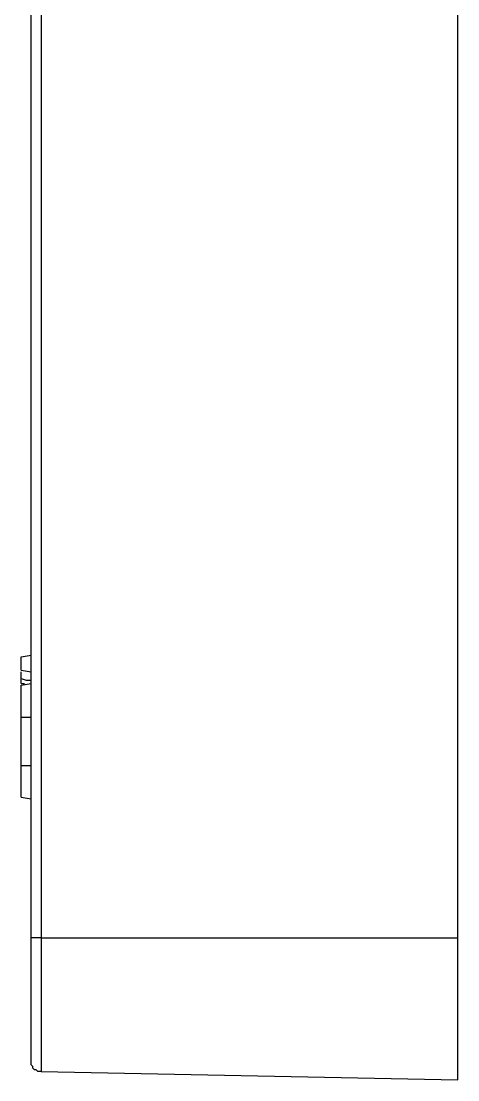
# Model space of a CAD drawing. Header units: centimetres. Extents: x -8.4 to 3.9, y -8 to 8.
# Drawn here: x 2.684 to 3.605, y -4.264 to -2.03 of the extents above; entities that cross this region are included whole.
import ezdxf

# ---------------------------------------------------------------- set-up
doc = ezdxf.new("R2010")
doc.units = ezdxf.units.CM
doc.header["$MEASUREMENT"] = 0
doc.layers.add('Layer 1', color=7, linetype='Continuous')

msp = doc.modelspace()

# ---------------------------------------------------------------- linework, layer by layer
at = {"layer": 'Layer 1', "lineweight": 25}
for points in [[(2.70543, -3.96416), (2.70543, -3.96416), (2.70543, 7.6775), (2.70543, 7.6775)], [(2.72659, 7.6775), (2.72659, 7.6775), (2.72659, -3.96416), (2.72659, -3.96416)], [(3.60501, -3.96416), (3.60501, -3.96416), (3.60501, 7.6775), (3.60501, 7.6775)], [(2.68426, -3.3715), (2.68426, -3.3715), (2.70543, -3.36797), (2.70543, -3.36797)], [(2.68426, -3.39972), (2.68426, -3.39972), (2.68426, -3.3715), (2.68426, -3.3715)], [(2.68426, -3.39972), (2.68426, -3.39972), (2.70543, -3.40325), (2.70543, -3.40325)], [(2.68426, -3.41736), (2.68426, -3.41736), (2.68426, -3.40325), (2.68426, -3.40325)], [(2.68426, -3.42794), (2.68426, -3.42794), (2.68426, -3.41736), (2.68426, -3.41736)], [(2.68426, -3.43147), (2.68426, -3.43147), (2.70543, -3.42794), (2.70543, -3.42794)], [(2.68426, -3.42794), (2.68426, -3.42794), (2.69132, -3.42794), (2.69132, -3.42794)], [(2.68426, -3.4985), (2.68426, -3.4985), (2.70543, -3.4985), (2.70543, -3.4985)], [(2.68426, -3.6008), (2.68426, -3.6008), (2.68426, -3.4985), (2.68426, -3.4985)], [(2.68426, -3.52319), (2.68426, -3.52319), (2.68426, -3.52319), (2.68426, -3.52319)], [(2.68426, -3.6008), (2.68426, -3.6008), (2.70543, -3.6008), (2.70543, -3.6008)], [(2.68426, -3.66783), (2.68426, -3.66783), (2.70543, -3.67136), (2.70543, -3.67136)], [(2.68426, -3.66783), (2.68426, -3.66783), (2.68426, -3.66783), (2.68426, -3.66783)], [(2.68426, -3.66783), (2.68426, -3.66783), (2.70543, -3.67136), (2.70543, -3.67136)], [(2.72659, -3.96416), (2.72659, -3.96416), (3.60501, -3.96416), (3.60501, -3.96416)], [(2.72659, -4.24639), (2.72659, -4.24639), (3.60501, -4.26403), (3.60501, -4.26403)]]:
    msp.add_open_spline(points, degree=3, dxfattribs=at)
for points, knots in [([(2.68426, -3.41736), (2.68426, -3.41736), (2.69484, -3.42089), (2.69484, -3.42089), (2.69484, -3.42089), (2.69484, -3.42089), (2.70543, -3.42089), (2.70543, -3.42089)], [0, 0, 0, 0, 0.3333333, 0.3333333, 0.3333333, 0.3333333, 1, 1, 1, 1]), ([(2.68426, -3.4985), (2.68426, -3.4985), (2.68426, -3.4738), (2.68426, -3.4738), (2.68426, -3.4738), (2.68426, -3.4738), (2.68426, -3.45616), (2.68426, -3.45616), (2.68426, -3.45616), (2.68426, -3.45616), (2.68426, -3.44205), (2.68426, -3.44205), (2.68426, -3.44205), (2.68426, -3.44205), (2.68426, -3.435), (2.68426, -3.435), (2.68426, -3.435), (2.68426, -3.435), (2.68426, -3.43147), (2.68426, -3.43147)], [0, 0, 0, 0, 0.1666667, 0.1666667, 0.1666667, 0.1666667, 0.3333333, 0.3333333, 0.3333333, 0.3333333, 0.5, 0.5, 0.5, 0.5, 0.6666667, 0.6666667, 0.6666667, 0.6666667, 1, 1, 1, 1]), ([(2.68426, -3.66783), (2.68426, -3.66783), (2.68426, -3.6643), (2.68426, -3.6643), (2.68426, -3.6643), (2.68426, -3.6643), (2.68426, -3.65372), (2.68426, -3.65372), (2.68426, -3.65372), (2.68426, -3.65372), (2.68426, -3.63961), (2.68426, -3.63961), (2.68426, -3.63961), (2.68426, -3.63961), (2.68426, -3.61844), (2.68426, -3.61844), (2.68426, -3.61844), (2.68426, -3.61844), (2.68426, -3.6008), (2.68426, -3.6008)], [0, 0, 0, 0, 0.1666667, 0.1666667, 0.1666667, 0.1666667, 0.3333333, 0.3333333, 0.3333333, 0.3333333, 0.5, 0.5, 0.5, 0.5, 0.6666667, 0.6666667, 0.6666667, 0.6666667, 1, 1, 1, 1]), ([(2.70543, -4.22875), (2.70543, -4.22875), (2.70543, -4.22169), (2.70543, -4.22169), (2.70543, -4.22169), (2.70543, -4.22169), (2.70543, -4.20758), (2.70543, -4.20758), (2.70543, -4.20758), (2.70543, -4.20758), (2.70543, -4.18289), (2.70543, -4.18289), (2.70543, -4.18289), (2.70543, -4.18289), (2.70543, -4.15114), (2.70543, -4.15114), (2.70543, -4.15114), (2.70543, -4.15114), (2.70543, -4.1088), (2.70543, -4.1088), (2.70543, -4.1088), (2.70543, -4.1088), (2.70543, -4.06294), (2.70543, -4.06294), (2.70543, -4.06294), (2.70543, -4.06294), (2.70543, -4.01355), (2.70543, -4.01355), (2.70543, -4.01355), (2.70543, -4.01355), (2.70543, -3.96416), (2.70543, -3.96416)], [0, 0, 0, 0, 0.1111111, 0.1111111, 0.1111111, 0.1111111, 0.2222222, 0.2222222, 0.2222222, 0.2222222, 0.3333333, 0.3333333, 0.3333333, 0.3333333, 0.4444444, 0.4444444, 0.4444444, 0.4444444, 0.5555556, 0.5555556, 0.5555556, 0.5555556, 0.6666667, 0.6666667, 0.6666667, 0.6666667, 0.7777778, 0.7777778, 0.7777778, 0.7777778, 1, 1, 1, 1]), ([(2.72659, -3.96416), (2.72659, -3.96416), (2.72307, -3.96416), (2.72307, -3.96416), (2.72307, -3.96416), (2.72307, -3.96416), (2.71954, -3.96416), (2.71954, -3.96416), (2.71954, -3.96416), (2.71954, -3.96416), (2.71601, -3.96416), (2.71601, -3.96416), (2.71601, -3.96416), (2.71601, -3.96416), (2.71248, -3.96416), (2.71248, -3.96416), (2.71248, -3.96416), (2.71248, -3.96416), (2.70895, -3.96416), (2.70895, -3.96416), (2.70895, -3.96416), (2.70895, -3.96416), (2.70543, -3.96416), (2.70543, -3.96416)], [0, 0, 0, 0, 0.1428571, 0.1428571, 0.1428571, 0.1428571, 0.2857143, 0.2857143, 0.2857143, 0.2857143, 0.4285714, 0.4285714, 0.4285714, 0.4285714, 0.5714286, 0.5714286, 0.5714286, 0.5714286, 0.7142857, 0.7142857, 0.7142857, 0.7142857, 1, 1, 1, 1]), ([(2.72659, -3.96416), (2.72659, -3.96416), (2.72659, -4.01708), (2.72659, -4.01708), (2.72659, -4.01708), (2.72659, -4.01708), (2.72659, -4.07), (2.72659, -4.07), (2.72659, -4.07), (2.72659, -4.07), (2.72659, -4.11939), (2.72659, -4.11939), (2.72659, -4.11939), (2.72659, -4.11939), (2.72659, -4.16525), (2.72659, -4.16525), (2.72659, -4.16525), (2.72659, -4.16525), (2.72659, -4.20053), (2.72659, -4.20053), (2.72659, -4.20053), (2.72659, -4.20053), (2.72659, -4.22522), (2.72659, -4.22522), (2.72659, -4.22522), (2.72659, -4.22522), (2.72659, -4.24286), (2.72659, -4.24286), (2.72659, -4.24286), (2.72659, -4.24286), (2.72659, -4.24639), (2.72659, -4.24639)], [0, 0, 0, 0, 0.1111111, 0.1111111, 0.1111111, 0.1111111, 0.2222222, 0.2222222, 0.2222222, 0.2222222, 0.3333333, 0.3333333, 0.3333333, 0.3333333, 0.4444444, 0.4444444, 0.4444444, 0.4444444, 0.5555556, 0.5555556, 0.5555556, 0.5555556, 0.6666667, 0.6666667, 0.6666667, 0.6666667, 0.7777778, 0.7777778, 0.7777778, 0.7777778, 1, 1, 1, 1]), ([(3.60501, -4.26403), (3.60501, -4.26403), (3.60501, -4.25697), (3.60501, -4.25697), (3.60501, -4.25697), (3.60501, -4.25697), (3.60501, -4.23933), (3.60501, -4.23933), (3.60501, -4.23933), (3.60501, -4.23933), (3.60501, -4.21111), (3.60501, -4.21111), (3.60501, -4.21111), (3.60501, -4.21111), (3.60501, -4.17583), (3.60501, -4.17583), (3.60501, -4.17583), (3.60501, -4.17583), (3.60501, -4.12997), (3.60501, -4.12997), (3.60501, -4.12997), (3.60501, -4.12997), (3.60501, -4.07705), (3.60501, -4.07705), (3.60501, -4.07705), (3.60501, -4.07705), (3.60501, -4.02061), (3.60501, -4.02061), (3.60501, -4.02061), (3.60501, -4.02061), (3.60501, -3.96416), (3.60501, -3.96416)], [0, 0, 0, 0, 0.1111111, 0.1111111, 0.1111111, 0.1111111, 0.2222222, 0.2222222, 0.2222222, 0.2222222, 0.3333333, 0.3333333, 0.3333333, 0.3333333, 0.4444444, 0.4444444, 0.4444444, 0.4444444, 0.5555556, 0.5555556, 0.5555556, 0.5555556, 0.6666667, 0.6666667, 0.6666667, 0.6666667, 0.7777778, 0.7777778, 0.7777778, 0.7777778, 1, 1, 1, 1]), ([(2.72659, -4.24639), (2.72659, -4.24639), (2.72307, -4.24639), (2.72307, -4.24639), (2.72307, -4.24639), (2.72307, -4.24639), (2.71954, -4.24639), (2.71954, -4.24639), (2.71954, -4.24639), (2.71954, -4.24639), (2.71601, -4.24286), (2.71601, -4.24286), (2.71601, -4.24286), (2.71601, -4.24286), (2.71248, -4.24286), (2.71248, -4.24286), (2.71248, -4.24286), (2.71248, -4.24286), (2.70895, -4.23933), (2.70895, -4.23933), (2.70895, -4.23933), (2.70895, -4.23933), (2.70895, -4.2358), (2.70895, -4.2358), (2.70895, -4.2358), (2.70895, -4.2358), (2.70543, -4.23228), (2.70543, -4.23228), (2.70543, -4.23228), (2.70543, -4.23228), (2.70543, -4.22875), (2.70543, -4.22875)], [0, 0, 0, 0, 0.1111111, 0.1111111, 0.1111111, 0.1111111, 0.2222222, 0.2222222, 0.2222222, 0.2222222, 0.3333333, 0.3333333, 0.3333333, 0.3333333, 0.4444444, 0.4444444, 0.4444444, 0.4444444, 0.5555556, 0.5555556, 0.5555556, 0.5555556, 0.6666667, 0.6666667, 0.6666667, 0.6666667, 0.7777778, 0.7777778, 0.7777778, 0.7777778, 1, 1, 1, 1])]:
    msp.add_open_spline(points, degree=3, knots=knots, dxfattribs=at)

doc.saveas('drawing.dxf')
